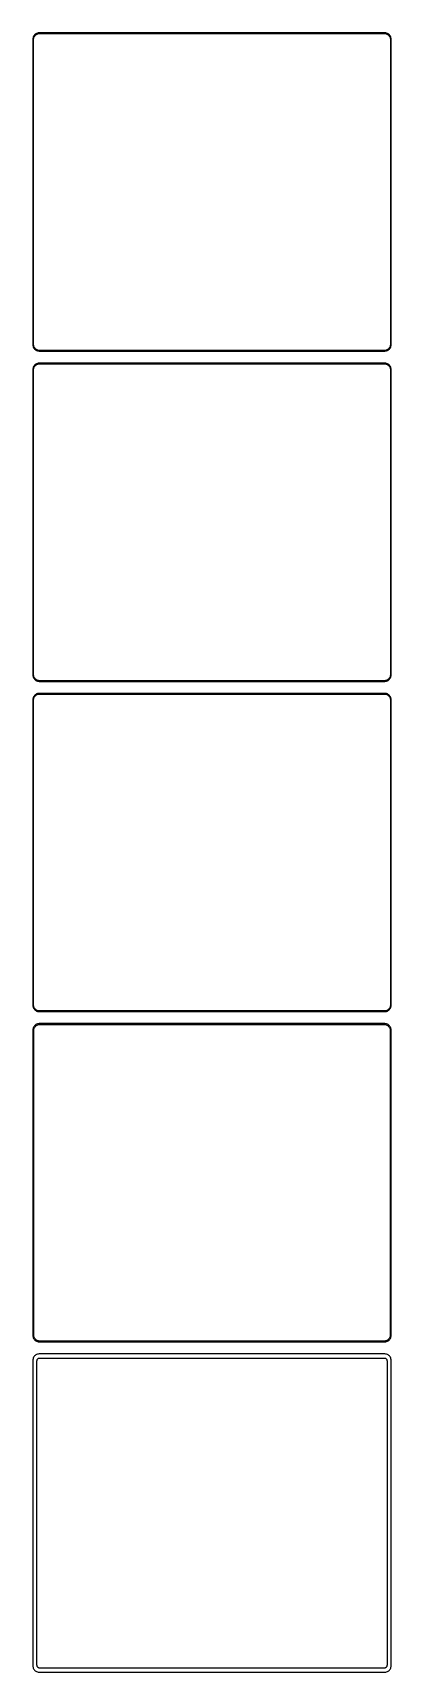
# Model space of a CAD drawing. Header units: metres. Extents: x -135 to 135, y 1125 to 2361.
import ezdxf

# ---------------------------------------------------------------- set-up
doc = ezdxf.new("R2010")
doc.units = ezdxf.units.M

msp = doc.modelspace()

# ---------------------------------------------------------------- linework, layer by layer
for p, q in [((-131.545, 2360.76), (-132.129, 2360.52)), ((-130.937, 2360.91), (-131.545, 2360.76)), ((-130.314, 2360.99), (-130.937, 2360.91)), ((130.314, 2360.99), (-130.314, 2360.99)), ((130.937, 2360.91), (130.314, 2360.99)), ((131.545, 2360.76), (130.937, 2360.91)), ((132.129, 2360.52), (131.545, 2360.76)), ((-134.961, 2356.63), (-135, 2356)), ((-135, 2356), (-135, 2126)), ((-134.843, 2357.24), (-134.961, 2356.63)), ((-134.649, 2357.84), (-134.843, 2357.24)), ((-134.382, 2358.41), (-134.649, 2357.84)), ((-134.5, 2355.75), (-134.463, 2356.35)), ((-134.5, 2126.25), (-134.5, 2355.75)), ((-134.463, 2356.35), (-134.351, 2356.93)), ((-134.045, 2358.94), (-134.382, 2358.41)), ((-134.351, 2356.93), (-134.166, 2357.5)), ((-134.166, 2357.5), (-133.912, 2358.04)), ((-133.645, 2359.42), (-134.045, 2358.94)), ((-133.912, 2358.04), (-133.593, 2358.54)), ((-133.187, 2359.85), (-133.645, 2359.42)), ((-133.593, 2358.54), (-133.213, 2359)), ((-133.213, 2359), (-132.778, 2359.41)), ((-132.679, 2360.22), (-133.187, 2359.85)), ((-132.778, 2359.41), (-132.295, 2359.76)), ((-132.129, 2360.52), (-132.679, 2360.22)), ((-132.295, 2359.76), (-131.772, 2360.05)), ((-131.772, 2360.05), (-131.218, 2360.27)), ((-131.218, 2360.27), (-130.64, 2360.42)), ((-130.64, 2360.42), (-130.048, 2360.49)), ((-130.048, 2360.49), (130.048, 2360.49)), ((130.048, 2360.49), (130.64, 2360.42)), ((130.64, 2360.42), (131.218, 2360.27)), ((131.218, 2360.27), (131.772, 2360.05)), ((131.772, 2360.05), (132.295, 2359.76)), ((132.679, 2360.22), (132.129, 2360.52)), ((132.295, 2359.76), (132.778, 2359.41)), ((133.187, 2359.85), (132.679, 2360.22)), ((132.778, 2359.41), (133.213, 2359)), ((133.645, 2359.42), (133.187, 2359.85)), ((133.213, 2359), (133.593, 2358.54)), ((133.593, 2358.54), (133.912, 2358.04)), ((134.045, 2358.94), (133.645, 2359.42)), ((133.912, 2358.04), (134.166, 2357.5)), ((134.382, 2358.41), (134.045, 2358.94)), ((134.166, 2357.5), (134.351, 2356.93)), ((134.351, 2356.93), (134.463, 2356.35)), ((134.649, 2357.84), (134.382, 2358.41)), ((134.463, 2356.35), (134.5, 2355.75)), ((134.5, 2355.75), (134.5, 2126.25)), ((134.843, 2357.24), (134.649, 2357.84)), ((134.961, 2356.63), (134.843, 2357.24)), ((135, 2356), (134.961, 2356.63)), ((135, 2126), (135, 2356)), ((-135, 2126), (-134.961, 2125.37)), ((-134.463, 2125.65), (-134.5, 2126.25)), ((134.5, 2126.25), (134.463, 2125.65)), ((134.961, 2125.37), (135, 2126)), ((-134.961, 2125.37), (-134.843, 2124.76)), ((-134.843, 2124.76), (-134.649, 2124.16)), ((-134.649, 2124.16), (-134.382, 2123.59)), ((-134.351, 2125.07), (-134.463, 2125.65)), ((-134.382, 2123.59), (-134.045, 2123.06)), ((-134.166, 2124.5), (-134.351, 2125.07)), ((-133.912, 2123.96), (-134.166, 2124.5)), ((-134.045, 2123.06), (-133.645, 2122.58)), ((-133.593, 2123.46), (-133.912, 2123.96)), ((-133.645, 2122.58), (-133.187, 2122.15)), ((-133.213, 2123), (-133.593, 2123.46)), ((-132.778, 2122.59), (-133.213, 2123)), ((-133.187, 2122.15), (-132.679, 2121.78)), ((-132.295, 2122.24), (-132.778, 2122.59)), ((-132.679, 2121.78), (-132.129, 2121.48)), ((-131.772, 2121.95), (-132.295, 2122.24)), ((-132.129, 2121.48), (-131.545, 2121.24)), ((-131.218, 2121.73), (-131.772, 2121.95)), ((-131.545, 2121.24), (-130.937, 2121.09)), ((-130.64, 2121.58), (-131.218, 2121.73)), ((-130.937, 2121.09), (-130.314, 2121.01)), ((-130.048, 2121.51), (-130.64, 2121.58)), ((-130.314, 2121.01), (130.314, 2121.01)), ((130.048, 2121.51), (-130.048, 2121.51)), ((130.64, 2121.58), (130.048, 2121.51)), ((130.314, 2121.01), (130.937, 2121.09)), ((131.218, 2121.73), (130.64, 2121.58)), ((130.937, 2121.09), (131.545, 2121.24)), ((131.772, 2121.95), (131.218, 2121.73)), ((131.545, 2121.24), (132.129, 2121.48)), ((132.295, 2122.24), (131.772, 2121.95)), ((132.129, 2121.48), (132.679, 2121.78)), ((132.778, 2122.59), (132.295, 2122.24)), ((132.679, 2121.78), (133.187, 2122.15)), ((133.213, 2123), (132.778, 2122.59)), ((133.187, 2122.15), (133.645, 2122.58)), ((133.593, 2123.46), (133.213, 2123)), ((133.912, 2123.96), (133.593, 2123.46)), ((133.645, 2122.58), (134.045, 2123.06)), ((134.166, 2124.5), (133.912, 2123.96)), ((134.045, 2123.06), (134.382, 2123.59)), ((134.351, 2125.07), (134.166, 2124.5)), ((134.463, 2125.65), (134.351, 2125.07)), ((134.382, 2123.59), (134.649, 2124.16)), ((134.649, 2124.16), (134.843, 2124.76)), ((134.843, 2124.76), (134.961, 2125.37)), ((-134.961, 2107.63), (-135, 2107)), ((-135, 2107), (-135, 1877)), ((-134.843, 2108.24), (-134.961, 2107.63)), ((-134.649, 2108.84), (-134.843, 2108.24)), ((-134.382, 2109.41), (-134.649, 2108.84)), ((-134.5, 2106.75), (-134.463, 2107.35)), ((-134.5, 1877.25), (-134.5, 2106.75)), ((-134.463, 2107.35), (-134.351, 2107.93)), ((-134.045, 2109.94), (-134.382, 2109.41)), ((-134.351, 2107.93), (-134.166, 2108.5)), ((-134.166, 2108.5), (-133.912, 2109.04)), ((-133.645, 2110.42), (-134.045, 2109.94)), ((-133.912, 2109.04), (-133.593, 2109.54)), ((-133.187, 2110.85), (-133.645, 2110.42)), ((-133.593, 2109.54), (-133.213, 2110)), ((-133.213, 2110), (-132.778, 2110.41)), ((-132.679, 2111.22), (-133.187, 2110.85)), ((-132.778, 2110.41), (-132.295, 2110.76)), ((-132.129, 2111.52), (-132.679, 2111.22)), ((-132.295, 2110.76), (-131.772, 2111.05)), ((-131.545, 2111.76), (-132.129, 2111.52)), ((-131.772, 2111.05), (-131.218, 2111.27)), ((-130.937, 2111.91), (-131.545, 2111.76)), ((-131.218, 2111.27), (-130.64, 2111.42)), ((-130.314, 2111.99), (-130.937, 2111.91)), ((-130.64, 2111.42), (-130.048, 2111.49)), ((130.314, 2111.99), (-130.314, 2111.99)), ((-130.048, 2111.49), (130.048, 2111.49)), ((130.048, 2111.49), (130.64, 2111.42)), ((130.937, 2111.91), (130.314, 2111.99)), ((130.64, 2111.42), (131.218, 2111.27)), ((131.545, 2111.76), (130.937, 2111.91)), ((131.218, 2111.27), (131.772, 2111.05)), ((132.129, 2111.52), (131.545, 2111.76)), ((131.772, 2111.05), (132.295, 2110.76)), ((132.679, 2111.22), (132.129, 2111.52)), ((132.295, 2110.76), (132.778, 2110.41)), ((133.187, 2110.85), (132.679, 2111.22)), ((132.778, 2110.41), (133.213, 2110)), ((133.645, 2110.42), (133.187, 2110.85)), ((133.213, 2110), (133.593, 2109.54)), ((133.593, 2109.54), (133.912, 2109.04)), ((134.045, 2109.94), (133.645, 2110.42)), ((133.912, 2109.04), (134.166, 2108.5)), ((134.382, 2109.41), (134.045, 2109.94)), ((134.166, 2108.5), (134.351, 2107.93)), ((134.351, 2107.93), (134.463, 2107.35)), ((134.649, 2108.84), (134.382, 2109.41)), ((134.463, 2107.35), (134.5, 2106.75)), ((134.5, 2106.75), (134.5, 1877.25)), ((134.843, 2108.24), (134.649, 2108.84)), ((134.961, 2107.63), (134.843, 2108.24)), ((135, 2107), (134.961, 2107.63)), ((135, 1877), (135, 2107)), ((-135, 1877), (-134.961, 1876.37)), ((-134.961, 1876.37), (-134.843, 1875.76)), ((-134.843, 1875.76), (-134.649, 1875.16)), ((-134.649, 1875.16), (-134.382, 1874.59)), ((-134.463, 1876.65), (-134.5, 1877.25)), ((-134.351, 1876.07), (-134.463, 1876.65)), ((-134.382, 1874.59), (-134.045, 1874.06)), ((-134.166, 1875.5), (-134.351, 1876.07)), ((-133.912, 1874.96), (-134.166, 1875.5)), ((-134.045, 1874.06), (-133.645, 1873.58)), ((-133.593, 1874.46), (-133.912, 1874.96)), ((-133.645, 1873.58), (-133.187, 1873.15)), ((-133.213, 1874), (-133.593, 1874.46)), ((-132.778, 1873.59), (-133.213, 1874)), ((-133.187, 1873.15), (-132.679, 1872.78)), ((-132.295, 1873.24), (-132.778, 1873.59)), ((-132.679, 1872.78), (-132.129, 1872.48)), ((-131.772, 1872.95), (-132.295, 1873.24)), ((-132.129, 1872.48), (-131.545, 1872.24)), ((-131.218, 1872.73), (-131.772, 1872.95)), ((-131.545, 1872.24), (-130.937, 1872.09)), ((-130.64, 1872.58), (-131.218, 1872.73)), ((-130.937, 1872.09), (-130.314, 1872.01)), ((-130.048, 1872.51), (-130.64, 1872.58)), ((-130.314, 1872.01), (130.314, 1872.01)), ((130.048, 1872.51), (-130.048, 1872.51)), ((130.64, 1872.58), (130.048, 1872.51)), ((130.314, 1872.01), (130.937, 1872.09)), ((131.218, 1872.73), (130.64, 1872.58)), ((130.937, 1872.09), (131.545, 1872.24)), ((131.772, 1872.95), (131.218, 1872.73)), ((131.545, 1872.24), (132.129, 1872.48)), ((132.295, 1873.24), (131.772, 1872.95)), ((132.129, 1872.48), (132.679, 1872.78)), ((132.778, 1873.59), (132.295, 1873.24)), ((132.679, 1872.78), (133.187, 1873.15)), ((133.213, 1874), (132.778, 1873.59)), ((133.187, 1873.15), (133.645, 1873.58)), ((133.593, 1874.46), (133.213, 1874)), ((133.912, 1874.96), (133.593, 1874.46)), ((133.645, 1873.58), (134.045, 1874.06)), ((134.166, 1875.5), (133.912, 1874.96)), ((134.045, 1874.06), (134.382, 1874.59)), ((134.351, 1876.07), (134.166, 1875.5)), ((134.463, 1876.65), (134.351, 1876.07)), ((134.382, 1874.59), (134.649, 1875.16)), ((134.5, 1877.25), (134.463, 1876.65)), ((134.649, 1875.16), (134.843, 1875.76)), ((134.843, 1875.76), (134.961, 1876.37)), ((134.961, 1876.37), (135, 1877)), ((-134.961, 1858.63), (-135, 1858)), ((-135, 1858), (-135, 1628)), ((-134.843, 1859.24), (-134.961, 1858.63)), ((-134.649, 1859.84), (-134.843, 1859.24)), ((-134.382, 1860.41), (-134.649, 1859.84)), ((-134.5, 1857.75), (-134.463, 1858.35)), ((-134.5, 1628.25), (-134.5, 1857.75)), ((-134.463, 1858.35), (-134.351, 1858.93)), ((-134.045, 1860.94), (-134.382, 1860.41)), ((-134.351, 1858.93), (-134.166, 1859.5)), ((-134.166, 1859.5), (-133.912, 1860.04)), ((-133.645, 1861.42), (-134.045, 1860.94)), ((-133.912, 1860.04), (-133.593, 1860.54)), ((-133.187, 1861.85), (-133.645, 1861.42)), ((-133.593, 1860.54), (-133.213, 1861)), ((-133.213, 1861), (-132.778, 1861.41)), ((-132.679, 1862.22), (-133.187, 1861.85)), ((-132.778, 1861.41), (-132.295, 1861.76)), ((-132.129, 1862.52), (-132.679, 1862.22)), ((-132.295, 1861.76), (-131.772, 1862.05)), ((-131.545, 1862.76), (-132.129, 1862.52)), ((-131.772, 1862.05), (-131.218, 1862.27)), ((-130.937, 1862.91), (-131.545, 1862.76)), ((-131.218, 1862.27), (-130.64, 1862.42)), ((-130.314, 1862.99), (-130.937, 1862.91)), ((-130.64, 1862.42), (-130.048, 1862.49)), ((130.314, 1862.99), (-130.314, 1862.99)), ((-130.048, 1862.49), (130.048, 1862.49)), ((130.048, 1862.49), (130.64, 1862.42)), ((130.937, 1862.91), (130.314, 1862.99)), ((130.64, 1862.42), (131.218, 1862.27)), ((131.545, 1862.76), (130.937, 1862.91)), ((131.218, 1862.27), (131.772, 1862.05)), ((132.129, 1862.52), (131.545, 1862.76)), ((131.772, 1862.05), (132.295, 1861.76)), ((132.679, 1862.22), (132.129, 1862.52)), ((132.295, 1861.76), (132.778, 1861.41)), ((133.187, 1861.85), (132.679, 1862.22)), ((132.778, 1861.41), (133.213, 1861)), ((133.645, 1861.42), (133.187, 1861.85)), ((133.213, 1861), (133.593, 1860.54)), ((133.593, 1860.54), (133.912, 1860.04)), ((134.045, 1860.94), (133.645, 1861.42)), ((133.912, 1860.04), (134.166, 1859.5)), ((134.382, 1860.41), (134.045, 1860.94)), ((134.166, 1859.5), (134.351, 1858.93)), ((134.351, 1858.93), (134.463, 1858.35)), ((134.649, 1859.84), (134.382, 1860.41)), ((134.463, 1858.35), (134.5, 1857.75)), ((134.5, 1857.75), (134.5, 1628.25)), ((134.843, 1859.24), (134.649, 1859.84)), ((134.961, 1858.63), (134.843, 1859.24)), ((135, 1858), (134.961, 1858.63)), ((135, 1628), (135, 1858)), ((-135, 1628), (-134.961, 1627.37)), ((-134.961, 1627.37), (-134.843, 1626.76)), ((-134.843, 1626.76), (-134.649, 1626.16)), ((-134.649, 1626.16), (-134.382, 1625.59)), ((-134.463, 1627.65), (-134.5, 1628.25)), ((-134.351, 1627.07), (-134.463, 1627.65)), ((-134.382, 1625.59), (-134.045, 1625.06)), ((-134.166, 1626.5), (-134.351, 1627.07)), ((-133.912, 1625.96), (-134.166, 1626.5)), ((-134.045, 1625.06), (-133.645, 1624.58)), ((-133.593, 1625.46), (-133.912, 1625.96)), ((-133.645, 1624.58), (-133.187, 1624.15)), ((-133.213, 1625), (-133.593, 1625.46)), ((-132.778, 1624.59), (-133.213, 1625)), ((-133.187, 1624.15), (-132.679, 1623.78)), ((-132.295, 1624.24), (-132.778, 1624.59)), ((-132.679, 1623.78), (-132.129, 1623.48)), ((-131.772, 1623.95), (-132.295, 1624.24)), ((-132.129, 1623.48), (-131.545, 1623.24)), ((-131.218, 1623.73), (-131.772, 1623.95)), ((-131.545, 1623.24), (-130.937, 1623.09)), ((-130.64, 1623.58), (-131.218, 1623.73)), ((-130.937, 1623.09), (-130.314, 1623.01)), ((-130.048, 1623.51), (-130.64, 1623.58)), ((-130.314, 1623.01), (130.314, 1623.01)), ((130.048, 1623.51), (-130.048, 1623.51)), ((130.64, 1623.58), (130.048, 1623.51)), ((130.314, 1623.01), (130.937, 1623.09)), ((131.218, 1623.73), (130.64, 1623.58)), ((130.937, 1623.09), (131.545, 1623.24)), ((131.772, 1623.95), (131.218, 1623.73)), ((131.545, 1623.24), (132.129, 1623.48)), ((132.295, 1624.24), (131.772, 1623.95)), ((132.129, 1623.48), (132.679, 1623.78)), ((132.778, 1624.59), (132.295, 1624.24)), ((132.679, 1623.78), (133.187, 1624.15)), ((133.213, 1625), (132.778, 1624.59)), ((133.187, 1624.15), (133.645, 1624.58)), ((133.593, 1625.46), (133.213, 1625)), ((133.912, 1625.96), (133.593, 1625.46)), ((133.645, 1624.58), (134.045, 1625.06)), ((134.166, 1626.5), (133.912, 1625.96)), ((134.045, 1625.06), (134.382, 1625.59)), ((134.351, 1627.07), (134.166, 1626.5)), ((134.463, 1627.65), (134.351, 1627.07)), ((134.382, 1625.59), (134.649, 1626.16)), ((134.5, 1628.25), (134.463, 1627.65)), ((134.649, 1626.16), (134.843, 1626.76)), ((134.843, 1626.76), (134.961, 1627.37)), ((134.961, 1627.37), (135, 1628)), ((-134.961, 1609.63), (-135, 1609)), ((-135, 1609), (-135, 1379)), ((-134.843, 1610.24), (-134.961, 1609.63)), ((-134.649, 1610.84), (-134.843, 1610.24)), ((-134.382, 1611.41), (-134.649, 1610.84)), ((-134.045, 1611.94), (-134.382, 1611.41)), ((-134.328, 1608.75), (-134.292, 1609.32)), ((-134.328, 1379.25), (-134.328, 1608.75)), ((-134.292, 1609.32), (-134.185, 1609.89)), ((-134.185, 1609.89), (-134.007, 1610.44)), ((-133.645, 1612.42), (-134.045, 1611.94)), ((-134.007, 1610.44), (-133.762, 1610.96)), ((-133.762, 1610.96), (-133.454, 1611.44)), ((-133.187, 1612.85), (-133.645, 1612.42)), ((-133.454, 1611.44), (-133.088, 1611.88)), ((-132.679, 1613.22), (-133.187, 1612.85)), ((-133.088, 1611.88), (-132.668, 1612.28)), ((-132.129, 1613.52), (-132.679, 1613.22)), ((-132.668, 1612.28), (-132.203, 1612.62)), ((-132.203, 1612.62), (-131.699, 1612.89)), ((-131.545, 1613.76), (-132.129, 1613.52)), ((-131.699, 1612.89), (-131.165, 1613.1)), ((-130.937, 1613.91), (-131.545, 1613.76)), ((-131.165, 1613.1), (-130.608, 1613.25)), ((-130.314, 1613.99), (-130.937, 1613.91)), ((-130.608, 1613.25), (-130.037, 1613.32)), ((130.314, 1613.99), (-130.314, 1613.99)), ((-130.037, 1613.32), (130.037, 1613.32)), ((130.037, 1613.32), (130.608, 1613.25)), ((130.937, 1613.91), (130.314, 1613.99)), ((130.608, 1613.25), (131.165, 1613.1)), ((131.545, 1613.76), (130.937, 1613.91)), ((131.165, 1613.1), (131.699, 1612.89)), ((132.129, 1613.52), (131.545, 1613.76)), ((131.699, 1612.89), (132.203, 1612.62)), ((132.679, 1613.22), (132.129, 1613.52)), ((132.203, 1612.62), (132.668, 1612.28)), ((132.668, 1612.28), (133.088, 1611.88)), ((133.187, 1612.85), (132.679, 1613.22)), ((133.088, 1611.88), (133.454, 1611.44)), ((133.645, 1612.42), (133.187, 1612.85)), ((133.454, 1611.44), (133.762, 1610.96)), ((134.045, 1611.94), (133.645, 1612.42)), ((133.762, 1610.96), (134.007, 1610.44)), ((134.007, 1610.44), (134.185, 1609.89)), ((134.382, 1611.41), (134.045, 1611.94)), ((134.185, 1609.89), (134.292, 1609.32)), ((134.292, 1609.32), (134.328, 1608.75)), ((134.328, 1608.75), (134.328, 1379.25)), ((134.649, 1610.84), (134.382, 1611.41)), ((134.843, 1610.24), (134.649, 1610.84)), ((134.961, 1609.63), (134.843, 1610.24)), ((135, 1609), (134.961, 1609.63)), ((135, 1379), (135, 1609)), ((-135, 1379), (-134.961, 1378.37)), ((-134.961, 1378.37), (-134.843, 1377.76)), ((-134.843, 1377.76), (-134.649, 1377.16)), ((-134.649, 1377.16), (-134.382, 1376.59)), ((-134.382, 1376.59), (-134.045, 1376.06)), ((-134.292, 1378.68), (-134.328, 1379.25)), ((-134.185, 1378.11), (-134.292, 1378.68)), ((-134.007, 1377.56), (-134.185, 1378.11)), ((-134.045, 1376.06), (-133.645, 1375.58)), ((-133.762, 1377.04), (-134.007, 1377.56)), ((-133.454, 1376.56), (-133.762, 1377.04)), ((-133.645, 1375.58), (-133.187, 1375.15)), ((-133.088, 1376.12), (-133.454, 1376.56)), ((-133.187, 1375.15), (-132.679, 1374.78)), ((-132.668, 1375.72), (-133.088, 1376.12)), ((-132.679, 1374.78), (-132.129, 1374.48)), ((-132.203, 1375.38), (-132.668, 1375.72)), ((-131.699, 1375.11), (-132.203, 1375.38)), ((-132.129, 1374.48), (-131.545, 1374.24)), ((-131.165, 1374.9), (-131.699, 1375.11)), ((-131.545, 1374.24), (-130.937, 1374.09)), ((-130.608, 1374.75), (-131.165, 1374.9)), ((-130.937, 1374.09), (-130.314, 1374.01)), ((-130.037, 1374.68), (-130.608, 1374.75)), ((-130.314, 1374.01), (130.314, 1374.01)), ((130.037, 1374.68), (-130.037, 1374.68)), ((130.608, 1374.75), (130.037, 1374.68)), ((130.314, 1374.01), (130.937, 1374.09)), ((131.165, 1374.9), (130.608, 1374.75)), ((130.937, 1374.09), (131.545, 1374.24)), ((131.699, 1375.11), (131.165, 1374.9)), ((131.545, 1374.24), (132.129, 1374.48)), ((132.203, 1375.38), (131.699, 1375.11)), ((132.129, 1374.48), (132.679, 1374.78)), ((132.668, 1375.72), (132.203, 1375.38)), ((133.088, 1376.12), (132.668, 1375.72)), ((132.679, 1374.78), (133.187, 1375.15)), ((133.454, 1376.56), (133.088, 1376.12)), ((133.187, 1375.15), (133.645, 1375.58)), ((133.762, 1377.04), (133.454, 1376.56)), ((133.645, 1375.58), (134.045, 1376.06)), ((134.007, 1377.56), (133.762, 1377.04)), ((134.185, 1378.11), (134.007, 1377.56)), ((134.045, 1376.06), (134.382, 1376.59)), ((134.292, 1378.68), (134.185, 1378.11)), ((134.328, 1379.25), (134.292, 1378.68)), ((134.382, 1376.59), (134.649, 1377.16)), ((134.649, 1377.16), (134.843, 1377.76)), ((134.843, 1377.76), (134.961, 1378.37)), ((134.961, 1378.37), (135, 1379)), ((-134.961, 1360.63), (-135, 1360)), ((-135, 1360), (-135, 1130)), ((-134.843, 1361.24), (-134.961, 1360.63)), ((-134.649, 1361.84), (-134.843, 1361.24)), ((-134.382, 1362.41), (-134.649, 1361.84)), ((-134.045, 1362.94), (-134.382, 1362.41)), ((-133.645, 1363.42), (-134.045, 1362.94)), ((-133.187, 1363.85), (-133.645, 1363.42)), ((-132.679, 1364.22), (-133.187, 1363.85)), ((-132.129, 1364.52), (-132.679, 1364.22)), ((-131.545, 1364.76), (-132.129, 1364.52)), ((-131.86, 1359.75), (-131.843, 1360.01)), ((-131.86, 1130.25), (-131.86, 1359.75)), ((-131.843, 1360.01), (-131.793, 1360.27)), ((-131.793, 1360.27), (-131.711, 1360.53)), ((-131.711, 1360.53), (-131.599, 1360.77)), ((-131.599, 1360.77), (-131.457, 1360.99)), ((-130.937, 1364.91), (-131.545, 1364.76)), ((-131.457, 1360.99), (-131.288, 1361.19)), ((-131.288, 1361.19), (-131.095, 1361.38)), ((-131.095, 1361.38), (-130.88, 1361.53)), ((-130.314, 1364.99), (-130.937, 1364.91)), ((-130.88, 1361.53), (-130.648, 1361.66)), ((-130.648, 1361.66), (-130.402, 1361.76)), ((-130.402, 1361.76), (-130.145, 1361.82)), ((130.314, 1364.99), (-130.314, 1364.99)), ((-130.145, 1361.82), (-129.882, 1361.86)), ((-129.882, 1361.86), (129.882, 1361.86)), ((129.882, 1361.86), (130.145, 1361.82)), ((130.145, 1361.82), (130.402, 1361.76)), ((130.937, 1364.91), (130.314, 1364.99)), ((130.402, 1361.76), (130.648, 1361.66)), ((130.648, 1361.66), (130.88, 1361.53)), ((130.88, 1361.53), (131.095, 1361.38)), ((131.545, 1364.76), (130.937, 1364.91)), ((131.095, 1361.38), (131.288, 1361.19)), ((131.288, 1361.19), (131.457, 1360.99)), ((131.457, 1360.99), (131.599, 1360.77)), ((132.129, 1364.52), (131.545, 1364.76)), ((131.599, 1360.77), (131.711, 1360.53)), ((131.711, 1360.53), (131.793, 1360.27)), ((131.793, 1360.27), (131.843, 1360.01)), ((131.843, 1360.01), (131.86, 1359.75)), ((131.86, 1359.75), (131.86, 1130.25)), ((132.679, 1364.22), (132.129, 1364.52)), ((133.187, 1363.85), (132.679, 1364.22)), ((133.645, 1363.42), (133.187, 1363.85)), ((134.045, 1362.94), (133.645, 1363.42)), ((134.382, 1362.41), (134.045, 1362.94)), ((134.649, 1361.84), (134.382, 1362.41)), ((134.843, 1361.24), (134.649, 1361.84)), ((134.961, 1360.63), (134.843, 1361.24)), ((135, 1360), (134.961, 1360.63)), ((135, 1130), (135, 1360)), ((-135, 1130), (-134.961, 1129.37)), ((-134.961, 1129.37), (-134.843, 1128.76)), ((-134.843, 1128.76), (-134.649, 1128.16)), ((-134.649, 1128.16), (-134.382, 1127.59)), ((-134.382, 1127.59), (-134.045, 1127.06)), ((-134.045, 1127.06), (-133.645, 1126.58)), ((-133.645, 1126.58), (-133.187, 1126.15)), ((-133.187, 1126.15), (-132.679, 1125.78)), ((-132.679, 1125.78), (-132.129, 1125.48)), ((-132.129, 1125.48), (-131.545, 1125.24)), ((-131.843, 1129.99), (-131.86, 1130.25)), ((-131.793, 1129.73), (-131.843, 1129.99)), ((-131.711, 1129.47), (-131.793, 1129.73)), ((-131.599, 1129.23), (-131.711, 1129.47)), ((-131.457, 1129.01), (-131.599, 1129.23)), ((-131.545, 1125.24), (-130.937, 1125.09)), ((-131.288, 1128.81), (-131.457, 1129.01)), ((-131.095, 1128.62), (-131.288, 1128.81)), ((-130.88, 1128.47), (-131.095, 1128.62)), ((-130.937, 1125.09), (-130.314, 1125.01)), ((-130.648, 1128.34), (-130.88, 1128.47)), ((-130.402, 1128.24), (-130.648, 1128.34)), ((-130.145, 1128.18), (-130.402, 1128.24)), ((-130.314, 1125.01), (130.314, 1125.01)), ((-129.882, 1128.14), (-130.145, 1128.18)), ((129.882, 1128.14), (-129.882, 1128.14)), ((130.145, 1128.18), (129.882, 1128.14)), ((130.402, 1128.24), (130.145, 1128.18)), ((130.314, 1125.01), (130.937, 1125.09)), ((130.648, 1128.34), (130.402, 1128.24)), ((130.88, 1128.47), (130.648, 1128.34)), ((131.095, 1128.62), (130.88, 1128.47)), ((130.937, 1125.09), (131.545, 1125.24)), ((131.288, 1128.81), (131.095, 1128.62)), ((131.457, 1129.01), (131.288, 1128.81)), ((131.599, 1129.23), (131.457, 1129.01)), ((131.545, 1125.24), (132.129, 1125.48)), ((131.711, 1129.47), (131.599, 1129.23)), ((131.793, 1129.73), (131.711, 1129.47)), ((131.843, 1129.99), (131.793, 1129.73)), ((131.86, 1130.25), (131.843, 1129.99)), ((132.129, 1125.48), (132.679, 1125.78)), ((132.679, 1125.78), (133.187, 1126.15)), ((133.187, 1126.15), (133.645, 1126.58)), ((133.645, 1126.58), (134.045, 1127.06)), ((134.045, 1127.06), (134.382, 1127.59)), ((134.382, 1127.59), (134.649, 1128.16)), ((134.649, 1128.16), (134.843, 1128.76)), ((134.843, 1128.76), (134.961, 1129.37)), ((134.961, 1129.37), (135, 1130))]:
    msp.add_line(p, q)

doc.saveas('drawing.dxf')
